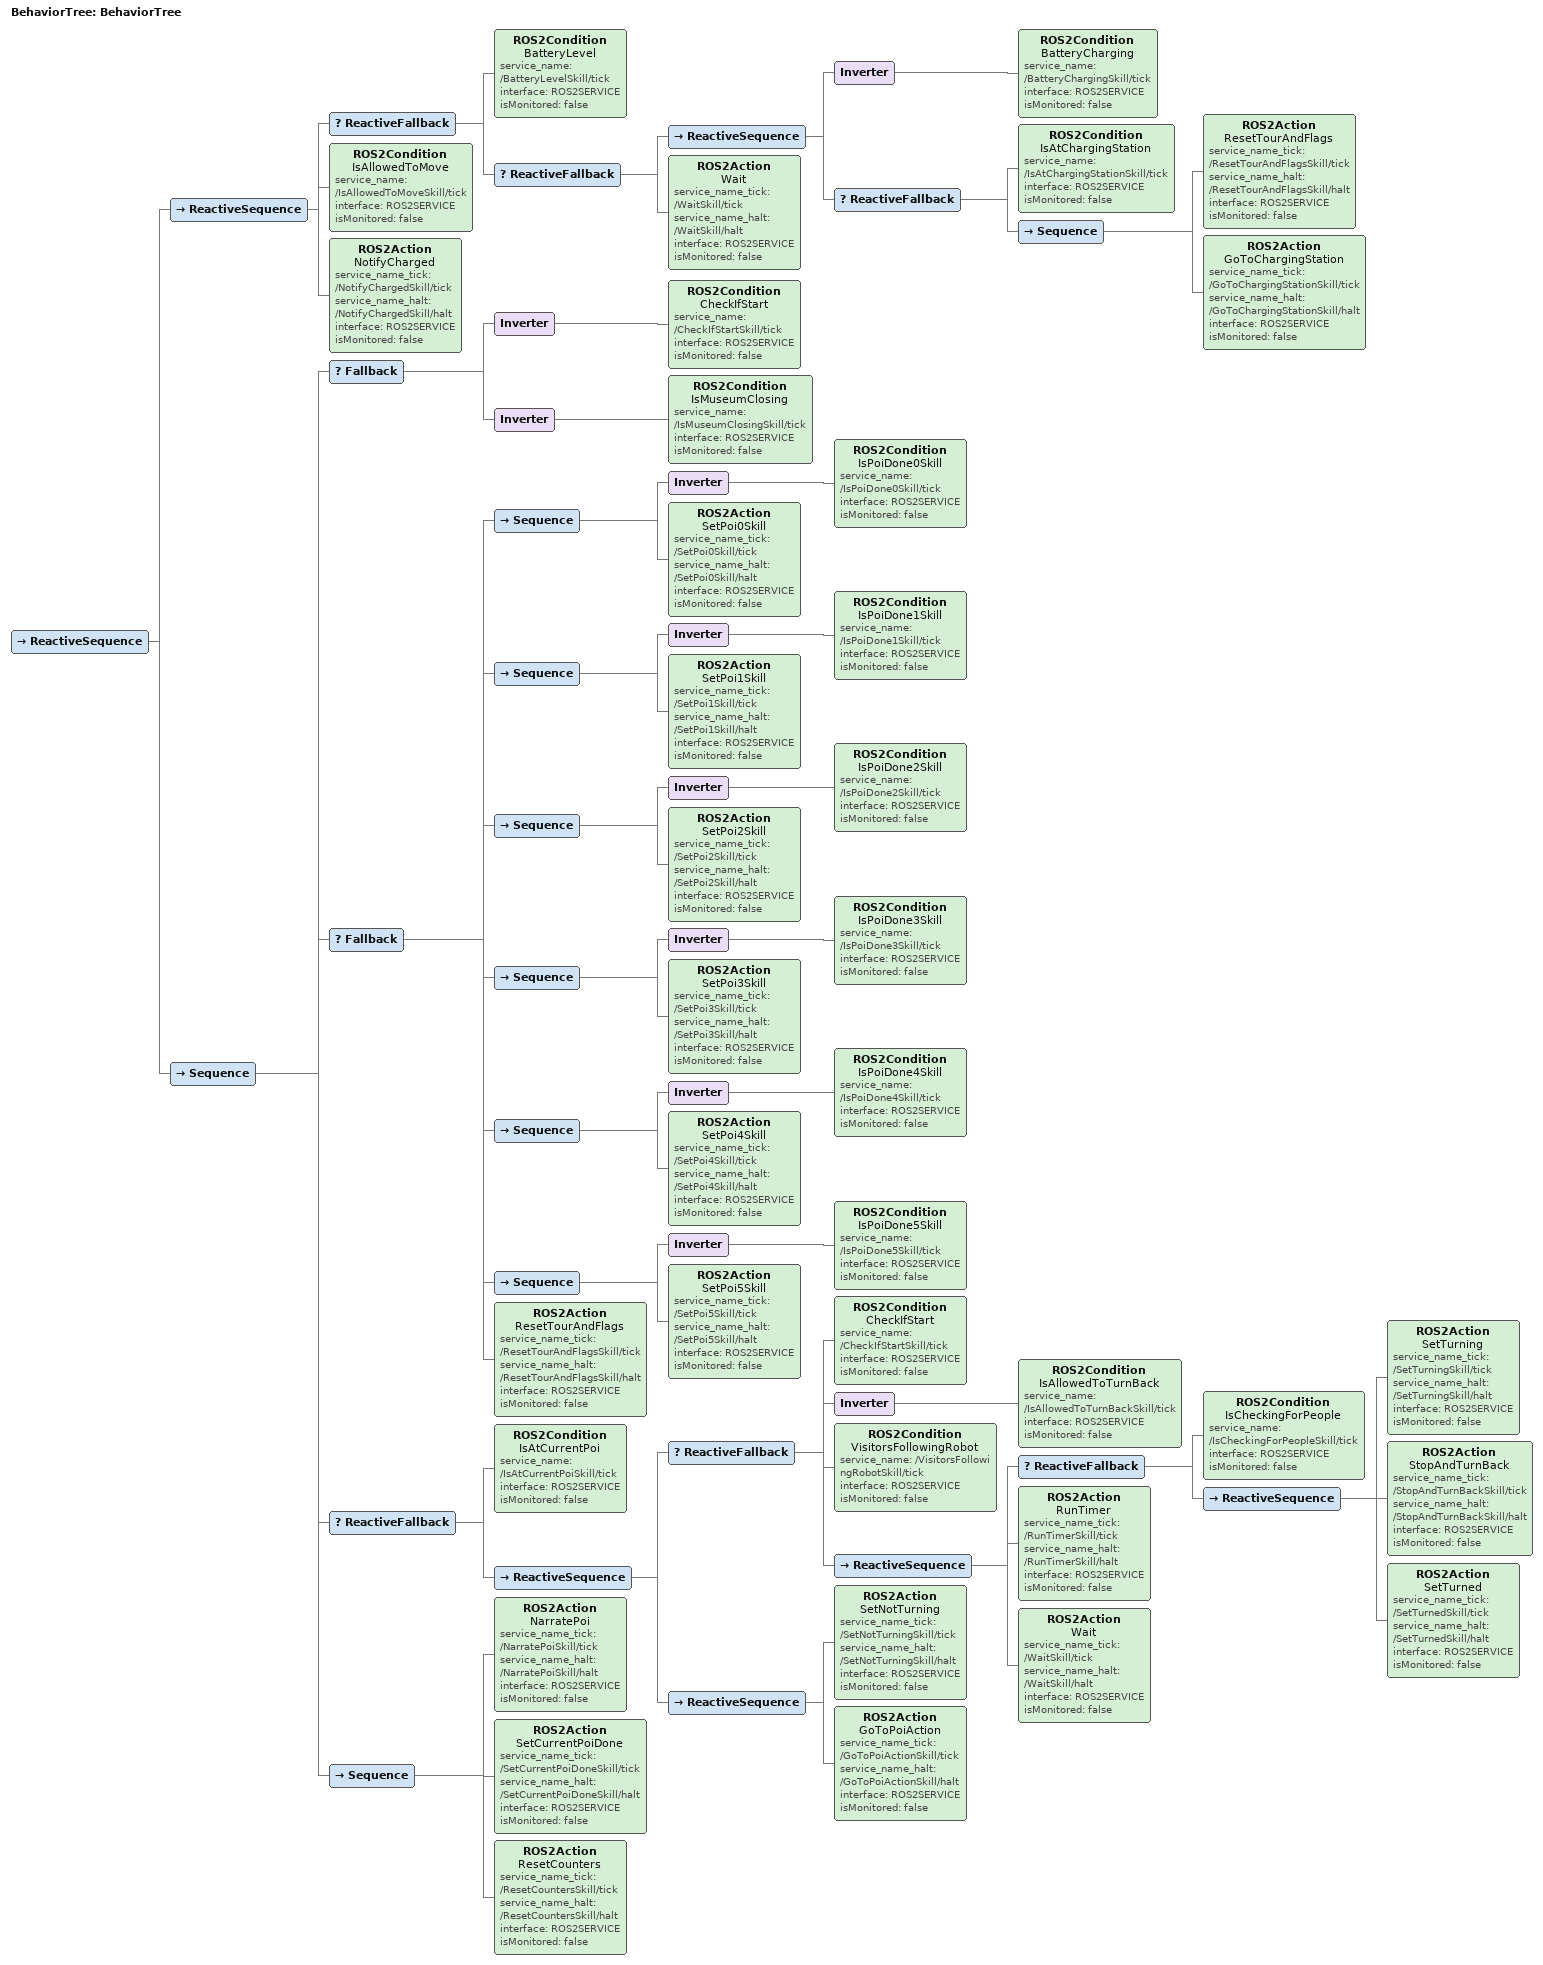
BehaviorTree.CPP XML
<?xml version="1.0" encoding="UTF-8"?>
<root BTCPP_format="3"
      main_tree_to_execute="BehaviorTree">

  <BehaviorTree ID="BehaviorTree">
    <ReactiveSequence>
    <ReactiveSequence>
      <ReactiveFallback>
        <ROS2Condition name="BatteryLevel"
                       service_name="/BatteryLevelSkill/tick"
                       interface="ROS2SERVICE"
                       isMonitored="false"/>
        <ReactiveFallback>
          <ReactiveSequence>
            <Inverter>
              <ROS2Condition name="BatteryCharging"
                             service_name="/BatteryChargingSkill/tick"
                             interface="ROS2SERVICE"
                             isMonitored="false"/>
            </Inverter>
              <ReactiveFallback>
                <ROS2Condition name="IsAtChargingStation"
                               service_name="/IsAtChargingStationSkill/tick"
                               interface="ROS2SERVICE"
                               isMonitored="false"/>
                <Sequence>
                  <ROS2Action name="ResetTourAndFlags"
                              service_name_tick="/ResetTourAndFlagsSkill/tick"
                              service_name_halt="/ResetTourAndFlagsSkill/halt"
                              interface="ROS2SERVICE"
                              isMonitored="false"/>
                  <ROS2Action name="GoToChargingStation"
                              service_name_tick="/GoToChargingStationSkill/tick"
                              service_name_halt="/GoToChargingStationSkill/halt"
                              interface="ROS2SERVICE"
                              isMonitored="false"/>
                </Sequence>
              </ReactiveFallback>
          </ReactiveSequence>
          <ROS2Action name="Wait"
                      service_name_tick="/WaitSkill/tick"
                      service_name_halt="/WaitSkill/halt"
                      interface="ROS2SERVICE"
                      isMonitored="false"/>
        </ReactiveFallback>
      </ReactiveFallback>

        <ROS2Condition name="IsAllowedToMove"
                        service_name="/IsAllowedToMoveSkill/tick"
                       interface="ROS2SERVICE"
                       isMonitored="false"/>
        <ROS2Action name="NotifyCharged"
                    service_name_tick="/NotifyChargedSkill/tick"
                    service_name_halt="/NotifyChargedSkill/halt"
                    interface="ROS2SERVICE"
                    isMonitored="false"/>

    </ReactiveSequence>
      <Sequence>
    <Fallback>
      <Inverter>
        <ROS2Condition name="CheckIfStart"
                        service_name="/CheckIfStartSkill/tick"
                       interface="ROS2SERVICE"
                       isMonitored="false"/>
      </Inverter>
      <Inverter>
        <ROS2Condition name="IsMuseumClosing"
                        service_name="/IsMuseumClosingSkill/tick"
                       interface="ROS2SERVICE"
                       isMonitored="false"/>
      </Inverter>
    </Fallback>
    <Fallback>
      <Sequence>
        <Inverter>
          <ROS2Condition name="IsPoiDone0Skill"
                          service_name="/IsPoiDone0Skill/tick"
                         interface="ROS2SERVICE"
                         isMonitored="false"/>
        </Inverter>
        <ROS2Action name="SetPoi0Skill"
                    service_name_tick="/SetPoi0Skill/tick"
                    service_name_halt="/SetPoi0Skill/halt"
                    interface="ROS2SERVICE"
                    isMonitored="false"/>
      </Sequence>
      <Sequence>
        <Inverter>
          <ROS2Condition name="IsPoiDone1Skill"
                          service_name="/IsPoiDone1Skill/tick"
                         interface="ROS2SERVICE"
                         isMonitored="false"/>
        </Inverter>
        <ROS2Action name="SetPoi1Skill"
                    service_name_tick="/SetPoi1Skill/tick"
                    service_name_halt="/SetPoi1Skill/halt"
                    interface="ROS2SERVICE"
                    isMonitored="false"/>
      </Sequence>
      <Sequence>
        <Inverter>
          <ROS2Condition name="IsPoiDone2Skill"
                          service_name="/IsPoiDone2Skill/tick"
                         interface="ROS2SERVICE"
                         isMonitored="false"/>
        </Inverter>
        <ROS2Action name="SetPoi2Skill"
                    service_name_tick="/SetPoi2Skill/tick"
                    service_name_halt="/SetPoi2Skill/halt"
                    interface="ROS2SERVICE"
                    isMonitored="false"/>
      </Sequence>
      <Sequence>
        <Inverter>
          <ROS2Condition name="IsPoiDone3Skill"
                          service_name="/IsPoiDone3Skill/tick"
                         interface="ROS2SERVICE"
                         isMonitored="false"/>
        </Inverter>
        <ROS2Action name="SetPoi3Skill"
                    service_name_tick="/SetPoi3Skill/tick"
                    service_name_halt="/SetPoi3Skill/halt"
                    interface="ROS2SERVICE"
                    isMonitored="false"/>
      </Sequence>
      <Sequence>
        <Inverter>
          <ROS2Condition name="IsPoiDone4Skill"
                          service_name="/IsPoiDone4Skill/tick"
                         interface="ROS2SERVICE"
                         isMonitored="false"/>
        </Inverter>
        <ROS2Action name="SetPoi4Skill"
                    service_name_tick="/SetPoi4Skill/tick"
                    service_name_halt="/SetPoi4Skill/halt"
                    interface="ROS2SERVICE"
                    isMonitored="false"/>
      </Sequence>
      <Sequence>
        <Inverter>
          <ROS2Condition name="IsPoiDone5Skill"
                          service_name="/IsPoiDone5Skill/tick"
                         interface="ROS2SERVICE"
                         isMonitored="false"/>
        </Inverter>
        <ROS2Action name="SetPoi5Skill"
                    service_name_tick="/SetPoi5Skill/tick"
                    service_name_halt="/SetPoi5Skill/halt"
                    interface="ROS2SERVICE"
                    isMonitored="false"/>
      </Sequence>
      <ROS2Action name="ResetTourAndFlags"
                  service_name_tick="/ResetTourAndFlagsSkill/tick"
                  service_name_halt="/ResetTourAndFlagsSkill/halt"
                  interface="ROS2SERVICE"
                  isMonitored="false"/>
    </Fallback>
    <ReactiveFallback>
      <ROS2Condition name="IsAtCurrentPoi"
                      service_name="/IsAtCurrentPoiSkill/tick"
                     interface="ROS2SERVICE"
                     isMonitored="false"/>
      <ReactiveSequence>
    <ReactiveFallback>
      <ROS2Condition name="CheckIfStart"
                      service_name="/CheckIfStartSkill/tick"
                     interface="ROS2SERVICE"
                     isMonitored="false"/>
      <Inverter>
        <ROS2Condition name="IsAllowedToTurnBack"
                        service_name="/IsAllowedToTurnBackSkill/tick"
                       interface="ROS2SERVICE"
                       isMonitored="false"/>
      </Inverter>
      <ROS2Condition name="VisitorsFollowingRobot"
                      service_name="/VisitorsFollowingRobotSkill/tick"
                     interface="ROS2SERVICE"
                     isMonitored="false"/>
      <ReactiveSequence>
        <ReactiveFallback>
          <ROS2Condition name="IsCheckingForPeople"
                          service_name="/IsCheckingForPeopleSkill/tick"
                         interface="ROS2SERVICE"
                         isMonitored="false"/>
          <ReactiveSequence>
            <ROS2Action name="SetTurning"
                        service_name_tick="/SetTurningSkill/tick"
                        service_name_halt="/SetTurningSkill/halt"
                        interface="ROS2SERVICE"
                        isMonitored="false"/>
            <ROS2Action name="StopAndTurnBack"
                        service_name_tick="/StopAndTurnBackSkill/tick"
                        service_name_halt="/StopAndTurnBackSkill/halt"
                        interface="ROS2SERVICE"
                        isMonitored="false"/>
            <ROS2Action name="SetTurned"
                        service_name_tick="/SetTurnedSkill/tick"
                        service_name_halt="/SetTurnedSkill/halt"
                        interface="ROS2SERVICE"
                        isMonitored="false"/>
          </ReactiveSequence>
        </ReactiveFallback>
        <ROS2Action name="RunTimer"
                    service_name_tick="/RunTimerSkill/tick"
                    service_name_halt="/RunTimerSkill/halt"
                    interface="ROS2SERVICE"
                    isMonitored="false"/>
        <ROS2Action name="Wait"
                    service_name_tick="/WaitSkill/tick"
                    service_name_halt="/WaitSkill/halt"
                    interface="ROS2SERVICE"
                    isMonitored="false"/>
      </ReactiveSequence>
    </ReactiveFallback>
        <ReactiveSequence>
          <ROS2Action name="SetNotTurning"
                      service_name_tick="/SetNotTurningSkill/tick"
                      service_name_halt="/SetNotTurningSkill/halt"
                      interface="ROS2SERVICE"
                      isMonitored="false"/>
          <ROS2Action name="GoToPoiAction"
                      service_name_tick="/GoToPoiActionSkill/tick"
                      service_name_halt="/GoToPoiActionSkill/halt"
                      interface="ROS2SERVICE"
                      isMonitored="false"/>
        </ReactiveSequence>
      </ReactiveSequence>
    </ReactiveFallback>
    <Sequence>
      <ROS2Action name="NarratePoi"
                  service_name_tick="/NarratePoiSkill/tick"
                  service_name_halt="/NarratePoiSkill/halt"
                  interface="ROS2SERVICE"
                  isMonitored="false" />

      <ROS2Action name="SetCurrentPoiDone"
                  service_name_tick="/SetCurrentPoiDoneSkill/tick"
                  service_name_halt="/SetCurrentPoiDoneSkill/halt"
                  interface="ROS2SERVICE"
                  isMonitored="false"/>
      <ROS2Action name="ResetCounters"
                  service_name_tick="/ResetCountersSkill/tick"
                  service_name_halt="/ResetCountersSkill/halt"
                  interface="ROS2SERVICE"
                  isMonitored="false"/>
    </Sequence>
      </Sequence>
    </ReactiveSequence>
  </BehaviorTree>

</root>
